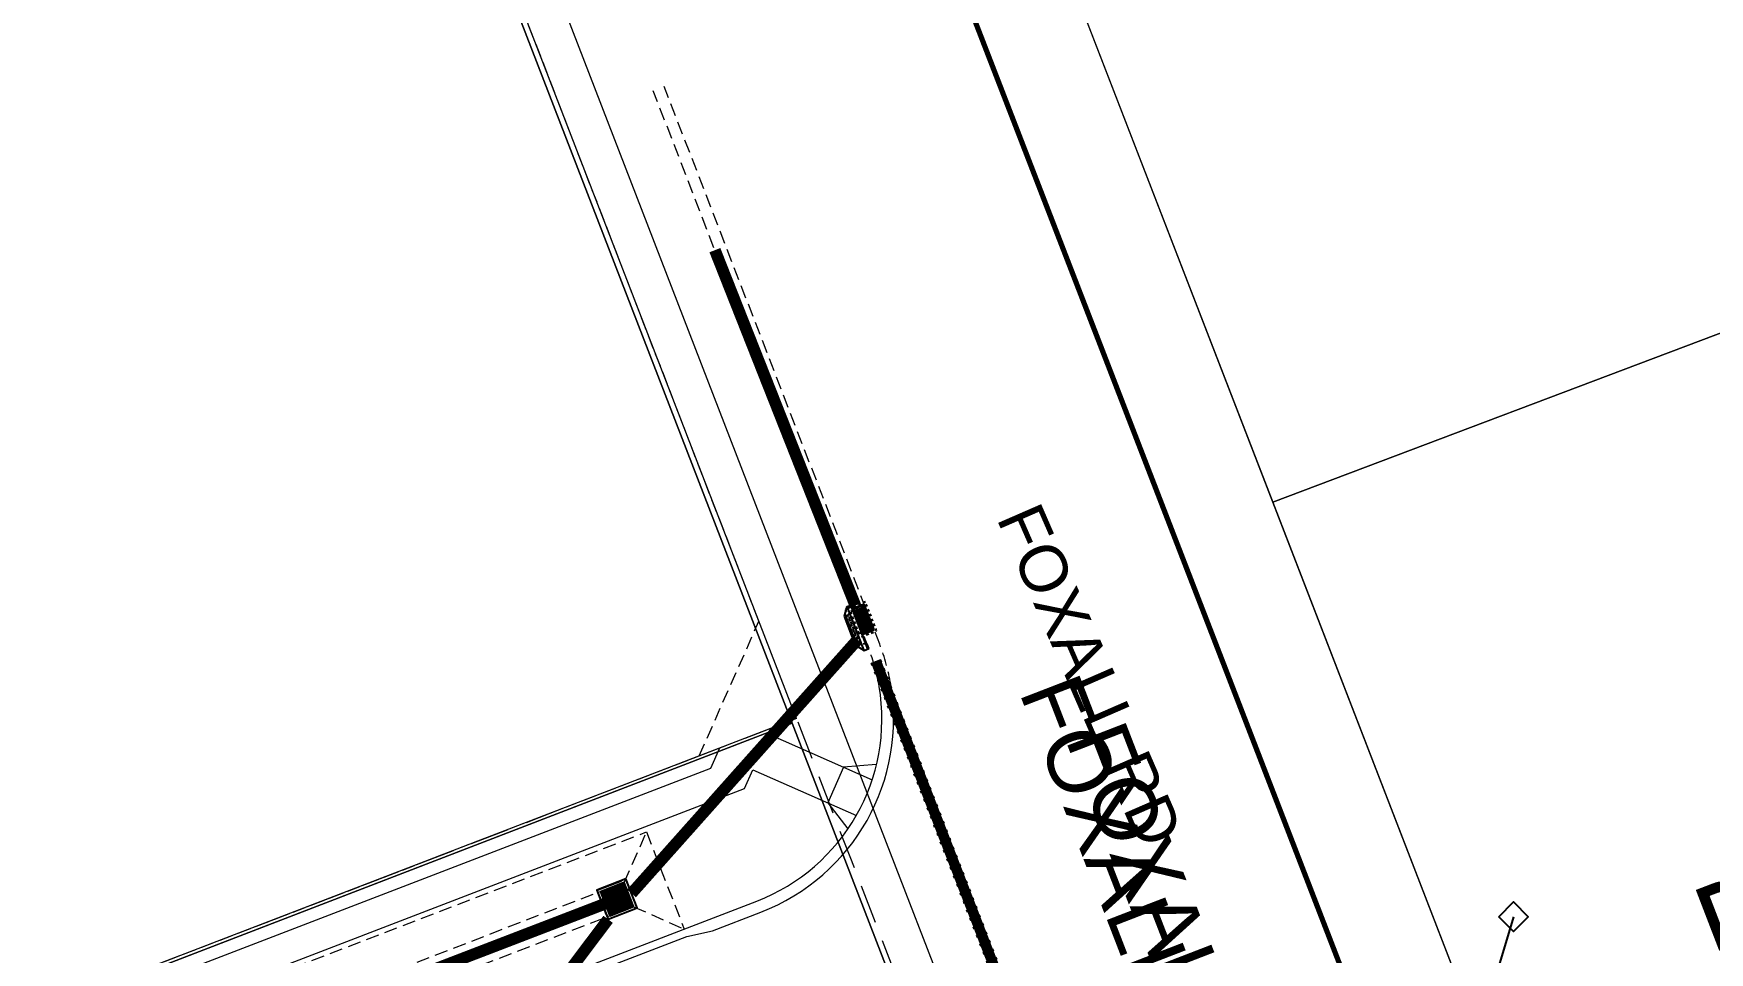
# Model space of a CAD drawing. Header units: metres. Extents: x 310412 to 311596, y 6269899 to 6270937.
# Drawn here: x 310881.9 to 310946.2, y 6270489.3 to 6270524.5 of the extents above; entities that cross this region are included whole.
import ezdxf
from ezdxf.enums import TextEntityAlignment as Align

# ---------------------------------------------------------------- set-up
doc = ezdxf.new("R2010")
doc.units = ezdxf.units.M
for name, pattern in [('Cable Exist OH', [1, 1, 0]), ('Dash', [5, 3, -2]), ('DASHED', [0.75, 0.5, -0.25]), ('DASHED2', [1.5, 1, -0.5]), ('DOT', [0.25, 0, -0.25])]:
    doc.linetypes.add(name, pattern=pattern)
doc.layers.get('0').update_dxf_attribs({"color": 6})
for name, color, linetype in [('_User D-BOB', 7, 'DASHED'), ('_User D-LOT', 1, 'Continuous'), ('_User D-PIPE', 154, 'Dash'), ('_User D-PIT', 2, 'Continuous'), ('_User D-STAGE', 253, 'Dash'), ('Mains_LV_EXT', 7, 'Continuous'), ('Mains_SL_EXT', 7, 'Continuous'), ('Notes', 7, 'Continuous'), ('Notes_HV_MISC', 7, 'Continuous'), ('Notes_SP_MISC', 7, 'Continuous'), ('Services_SP_EXT', 7, 'Continuous'), ('Span_SP_MISC', 7, 'Continuous')]:
    doc.layers.add(name, color=color, linetype=linetype)
for name, color, linetype, lineweight, true_color in [('_User D-FOOTPATH', 7, 'Continuous', 0, 0x969696), ('_User D-LIP', 7, 'Continuous', 0, 0x969696), ('_User D-NKL', 7, 'Continuous', 0, 0x969696), ('_User E-PIPE', 7, 'DOT', 0, 0x969696), ('_User E-PIPE-EDGE', 7, 'DOT', 0, 0x969696), ('_User F-KERB', 7, 'DASHED', 0, 0x969696), ('_User F-LOT', 7, 'DASHED', 0, 0x969696), ('_User Gas', 7, 'Dash', 0, 0x2eff31), ('_User Proposed Development Boundary', 7, 'DASHED', 0, 0x969696), ('_User Stormwater', 7, 'Continuous', 0, 0x969696)]:
    doc.layers.add(name, color=color, linetype=linetype, lineweight=lineweight, true_color=true_color)
doc.layers.add('Cadastre Land Parcels_SP_EXT', color=9, linetype='Continuous', lineweight=5)
doc.layers.add('Cadastre Roads_SP_EXT', color=9, linetype='Continuous', lineweight=5)
doc.styles.add('ARIALBOLD', font='arialbd.ttf')
doc.styles.get("Standard").update_dxf_attribs({"font": 'arial.ttf'})

# ---------------------------------------------------------------- blocks, each defined once
blk = doc.blocks.new('CCP_EXT')
at = {"flags": 9}
for tag, p in [('OWNED_BY', (0, -1)), ('USAGE', (0, -1.2)), ('STATE', (0, -1.8)), ('LEGEND', (0, -1.4)), ('LIFE_SUPPORT', (0, -1.6)), ('NOTES', (0, -2))]:
    blk.add_attdef(tag, text='', height=0.2, dxfattribs=at).set_placement(p, align=Align.MIDDLE_LEFT)
blk.add_wipeout([(0, 0.566), (0.566, 0), (0, -0.566), (-0.566, 0)])
blk.add_lwpolyline([(-0.566, 0), (0, 0.566), (0.566, 0), (0, -0.566), (-0.566, 0)])
at = {"flags": 1}
blk.add_attdef('Z', (0, 0), '', height=0.2, dxfattribs=at)
at = {"flags": 9}
for tag, p in [('CCP_TYPE', (0, 0)), ('OPERATING_VOLTAGE', (0, -0.6)), ('CONSTRUCTED_VOLTAGE', (0, -0.2)), ('NO_PHASES', (0, -0.4)), ('ORIENTATION', (0, -0.8))]:
    blk.add_attdef(tag, text='', height=0.2, dxfattribs=at).set_placement(p, align=Align.MIDDLE_LEFT)
blk = doc.blocks.new('A$C64462609')
at = {"layer": '_User D-BOB', "color": 254, "lineweight": 0}
for p, q in [((310765.846, 6270440.191), (310905.393, 6270493.883)), ((310905.393, 6270493.883), (310906.83, 6270490.15))]:
    blk.add_line(p, q, dxfattribs=at)
for points in [[(310765.846, 6270440.191), (310767.784, 6270439.33), (310904.532, 6270491.944), (310905.393, 6270493.883)], [(310767.282, 6270436.458), (310768.144, 6270438.397), (310904.891, 6270491.011), (310906.83, 6270490.15)]]:
    blk.add_lwpolyline(points, dxfattribs=at)
at = {"layer": '_User D-BOB', "color": 254, "lineweight": 0, "flags": 128}
blk.add_lwpolyline([(310904.532, 6270491.944), (310904.891, 6270491.011)], dxfattribs=at)
at = {"layer": '_User D-FOOTPATH'}
for points in [[(310910.08, 6270497.64), (310910.181, 6270497.868)], [(310761.532, 6270440.675), (310762.302, 6270440.334), (310907.859, 6270496.332), (310908.203, 6270497.107)], [(310761.182, 6270439.517), (310762.27, 6270439.035), (310909.15, 6270495.543), (310909.472, 6270496.269)]]:
    blk.add_lwpolyline(points, dxfattribs=at)
at = {"layer": '_User D-FOOTPATH', "flags": 128}
for points in [[(310910.08, 6270497.64), (310914.058, 6270495.879)], [(310914.212, 6270496.473), (310912.959, 6270496.373), (310912.349, 6270494.995), (310913.114, 6270493.994)], [(310909.472, 6270496.269), (310913.45, 6270494.508)]]:
    blk.add_lwpolyline(points, dxfattribs=at)
at = {"layer": '_User D-LIP'}
blk.add_lwpolyline([(310755.03, 6270438.177, 0.359781), (310764.635, 6270434.957), (310766.51, 6270435.679), (310767.39, 6270436.178), (310906.937, 6270489.87), (310907.924, 6270490.089), (310909.782, 6270490.804, 0.359947), (310914.751, 6270499.635, 0.359947)], format="xyb", dxfattribs=at)
at = {"layer": '_User D-LOT', "color": 1, "lineweight": 0, "true_color": 0xfc0307}
for q in [(310882.551, 6270572.265), (310671.883, 6270406.182)]:
    blk.add_line((310911.145, 6270498.239), q, dxfattribs=at)
at = {"layer": '_User D-NKL', "flags": 128}
blk.add_lwpolyline([(310764.473, 6270435.377), (310909.62, 6270491.224, 0.356687), (310914.323, 6270499.47, 0.356687)], format="xyb", dxfattribs=at)
at = {"layer": '_User F-KERB', "lineweight": 0}
for points in [[(310914.323, 6270499.47, 0.050449), (310913.923, 6270500.926), (310905.651, 6270522.342)], [(310914.767, 6270499.545, 0.050449), (310914.343, 6270501.088), (310906.071, 6270522.505)]]:
    blk.add_lwpolyline(points, format="xyb", dxfattribs=at)
at = {"layer": '_User F-LOT', "lineweight": 0}
blk.add_line((310909.704, 6270501.97), (310882.552, 6270572.265), dxfattribs=at)
at = {"layer": '_User F-LOT', "color": 251, "lineweight": 0, "true_color": 0x636466}
blk.add_lwpolyline([(310757.146, 6270443.273), (310762.319, 6270440.983), (310907.412, 6270496.803), (310909.704, 6270501.97)], dxfattribs=at)
at = {"layer": '_User Proposed Development Boundary', "color": 11, "linetype": 'DASHED', "lineweight": 15, "ltscale": 3, "true_color": 0xf27172, "flags": 128}
blk.add_lwpolyline([(310671.883, 6270406.182), (310911.145, 6270498.239), (310942.883, 6270416.071), (310703.742, 6270323.701), (310671.883, 6270406.182)], dxfattribs=at)
at = {"layer": '_User D-STAGE', "insert": (310954.051, 6270499.34), "char_height": 2.5, "attachment_point": 1, "rotation": 21.04457, "style": 'ARIALBOLD', "bg_fill": 3, "box_fill_scale": 1.2, "bg_fill_color": 256, "bg_fill_transparency": 0}
blk.add_mtext('\\pi-5.6284;{\\fArial Narrow|b1|i0|c0|p34;\\C251;FUTURE\\P\\pi-10.766;DEVELOPMENT\\P\\pi-10.364;CC: 82/2016/EC}', dxfattribs=at)
blk = doc.blocks.new('900 x 900 G.S.I.P')
at = {"linetype": 'DASHED2'}
for p, q in [((0.6, 0.6), (-0.6, 0.6)), ((-0.6, 0.6), (-0.6, 0.6)), ((-0.45, 0.45), (-0.45, 0.45)), ((0.6, 0.6), (0.6, -0.6)), ((0.6, -0.6), (0.6, -0.6))]:
    blk.add_line(p, q, dxfattribs=at)
at = {"color": 251}
for p, q in [((-0.4525, 0.45), (0.4525, 0.45)), ((-0.4525, 0.4), (0.4525, 0.4)), ((-0.4525, 0.35), (0.4525, 0.35)), ((-0.4525, 0.3), (0.4525, 0.3)), ((-0.4525, 0.25), (0.4525, 0.25)), ((-0.4525, 0.2), (0.4525, 0.2)), ((-0.4525, 0.15), (0.4525, 0.15)), ((-0.4525, 0.1), (0.4525, 0.1)), ((-0.4525, 0.05), (0.4525, 0.05)), ((-0.4525, 0), (0.4525, 0)), ((-0.4, -0.48), (-0.4, 0.48)), ((-0.2, -0.48), (-0.2, 0.48)), ((0, -0.48), (0, 0.48)), ((0.2, -0.48), (0.2, 0.48)), ((0.4, -0.48), (0.4, 0.48)), ((-0.4525, -0.05), (0.4525, -0.05)), ((-0.4525, -0.1), (0.4525, -0.1)), ((-0.4525, -0.15), (0.4525, -0.15)), ((-0.4525, -0.2), (0.4525, -0.2)), ((-0.4525, -0.25), (0.4525, -0.25)), ((-0.4525, -0.3), (0.4525, -0.3)), ((-0.4525, -0.35), (0.4525, -0.35)), ((-0.4525, -0.4), (0.4525, -0.4)), ((-0.4525, -0.45), (0.4525, -0.45))]:
    blk.add_line(p, q, dxfattribs=at)
at = {"color": 251, "linetype": 'DASHED2'}
for p, q in [((0.45, 0.45), (-0.45, 0.45)), ((-0.45, -0.45), (0.45, -0.45))]:
    blk.add_line(p, q, dxfattribs=at)
for points in [[(-0.6, 0.6), (-0.6, -0.6), (0.6, -0.6), (0.6, 0.6)], [(-0.495, 0.49), (-0.495, -0.49), (0.495, -0.49), (0.495, 0.49)], [(-0.4525, 0.48), (-0.4525, -0.48), (0.4525, -0.48), (0.4525, 0.48)]]:
    blk.add_lwpolyline(points, close=True)
blk = doc.blocks.new('G.G.P 1200 EKI Left')
for p, q in [((-0.817, 0.875), (-1.122, 0.645)), ((-1.122, 0.645), (0.678, 0.645)), ((-1.122, 0.645), (-1.122, 0.45)), ((-0.883, 0.825), (0.439, 0.825)), ((-0.817, 0.875), (0.373, 0.875)), ((0.373, 0.875), (0.678, 0.645)), ((0.678, 0.645), (0.678, 0.45)), ((-1.122, 0.495), (0.677, 0.495)), ((-1.122, 0.45), (-0.944, 0.45)), ((-0.944, 0.45), (-0.924, 0.495)), ((-0.525, 0.495), (-0.525, 0)), ((-0.525, 0), (0.525, 0)), ((-0.5, 0.495), (-0.5, 0.025)), ((-0.5, 0.025), (0.5, 0.025)), ((0.48, 0.495), (0.5, 0.45)), ((0.5, 0.025), (0.5, 0.45)), ((0.5, 0.45), (0.678, 0.45)), ((0.525, 0), (0.525, 0.45))]:
    blk.add_line(p, q)
at = {"color": 251, "linetype": 'DASHED2', "ltscale": 0.05}
for p, q in [((-0.924, 0.495), (-0.822, 0.723)), ((-0.822, 0.723), (0.378, 0.723)), ((0.378, 0.723), (0.48, 0.495))]:
    blk.add_line(p, q, dxfattribs=at)
at = {"color": 251}
for p, q in [((-0.441, 0.495), (-0.441, 0.075)), ((-0.441, 0.075), (-0.441, 0.025)), ((-0.379, 0.495), (-0.379, 0.075)), ((-0.379, 0.075), (-0.379, 0.025)), ((-0.316, 0.495), (-0.316, 0.075)), ((-0.316, 0.075), (-0.316, 0.025)), ((-0.254, 0.495), (-0.254, 0.075)), ((-0.254, 0.075), (-0.254, 0.025)), ((-0.191, 0.495), (-0.191, 0.075)), ((-0.191, 0.075), (-0.191, 0.025)), ((-0.129, 0.495), (-0.129, 0.075)), ((-0.129, 0.075), (-0.129, 0.025)), ((-0.066, 0.495), (-0.066, 0.075)), ((-0.066, 0.075), (-0.066, 0.025)), ((-0.004, 0.495), (-0.004, 0.075)), ((-0.004, 0.075), (-0.004, 0.025)), ((0.059, 0.495), (0.059, 0.075)), ((0.059, 0.075), (0.059, 0.025)), ((0.121, 0.495), (0.121, 0.075)), ((0.121, 0.075), (0.121, 0.025)), ((0.184, 0.495), (0.184, 0.075)), ((0.184, 0.075), (0.184, 0.025)), ((0.246, 0.495), (0.246, 0.075)), ((0.246, 0.075), (0.246, 0.025)), ((0.309, 0.495), (0.309, 0.075)), ((0.309, 0.075), (0.309, 0.025)), ((0.371, 0.495), (0.371, 0.075)), ((0.371, 0.075), (0.371, 0.025)), ((0.434, 0.495), (0.434, 0.075)), ((0.434, 0.075), (0.434, 0.025))]:
    blk.add_line(p, q, dxfattribs=at)
at = {"color": 251, "linetype": 'DASHED2', "ltscale": 0.05}
for points in [[(0.6, 0.75), (-0.6, 0.75), (-0.6, -0.075), (0.6, -0.075)], [(0.45, 0.6), (-0.45, 0.6), (-0.45, 0.075), (0.45, 0.075)]]:
    blk.add_lwpolyline(points, close=True, dxfattribs=at)
blk = doc.blocks.new('A$C76594AEE')
at = {"layer": '_User D-PIPE', "const_width": 0.45, "flags": 128}
for points in [[(310913.408, 6270502.573), (310908.015, 6270516.223)], [(310904.815, 6270491.521), (310913.498, 6270501.269)], [(310864.722, 6270476.094), (310903.808, 6270491.128)], [(310893.514, 6270476.702), (310903.915, 6270490.526)]]:
    blk.add_lwpolyline(points, dxfattribs=at)
at = {"layer": '_User E-PIPE', "const_width": 0.4, "flags": 128}
blk.add_lwpolyline([(310931.798, 6270454.957), (310914.193, 6270500.449)], dxfattribs=at)
at = {"layer": '_User E-PIPE-EDGE', "flags": 128}
for points in [[(310931.612, 6270454.885), (310914.006, 6270500.377)], [(310931.985, 6270455.03), (310914.379, 6270500.521)]]:
    blk.add_lwpolyline(points, dxfattribs=at)
at = {"layer": '_User D-PIT'}
for name, p, rotation in [('G.G.P 1200 EKI Left', (310913.939, 6270502.134), 111.1172837465884), ('900 x 900 G.S.I.P', (310904.256, 6270491.303), 111.3118983126097)]:
    blk.add_blockref(name, p, dxfattribs=dict(at, rotation=rotation))

msp = doc.modelspace()

# ---------------------------------------------------------------- block references
at = {"layer": 'Notes'}
msp.add_blockref('A$C64462609', (0, 0), dxfattribs=at)

# ---------------------------------------------------------------- next in the draw order: linework, layer by layer
at = {"layer": 'Cadastre Land Parcels_SP_EXT', "linetype": 'Continuous'}
for points in [[(311434.998, 6270810.011), (311434.947, 6270810.526), (311433.595, 6270810.004), (310892.79, 6270601.339), (310929.435, 6270506.546), (311494.068, 6270719.929), (311493.627, 6270721.037), (311488.553, 6270726.878), (311485.418, 6270729.135), (311485.058, 6270729.387), (311474.962, 6270738.526), (311454.152, 6270768.423), (311435.998, 6270798.9), (311434.998, 6270810.011)], [(310942.397, 6270472.999), (311493.932, 6270682.062), (311497.824, 6270711.378), (311497.73, 6270712.487), (311494.068, 6270719.929), (310929.435, 6270506.546), (310942.397, 6270472.999)], [(310910.986, 6270498.06), (310882.313, 6270572.28), (310733.662, 6270514.861), (310731.409, 6270509.57), (310757.111, 6270443.193), (310762.318, 6270440.779), (310910.986, 6270498.06)], [(310703.872, 6270323.381), (310942.799, 6270415.673), (310910.986, 6270498.06), (310671.978, 6270405.97), (310703.872, 6270323.381)]]:
    msp.add_lwpolyline(points, close=True, dxfattribs=at)
at = {"layer": 'Mains_LV_EXT', "linetype": 'Cable Exist OH'}
msp.add_lwpolyline([(310935.464, 6270479.899), (310915.726, 6270530.928)], dxfattribs=at)
at = {"layer": 'Span_SP_MISC', "lineweight": 35}
msp.add_line((310935.464, 6270479.899), (310915.726, 6270530.928), dxfattribs=at)

# ---------------------------------------------------------------- next in the draw order: texts
at = {"layer": 'Cadastre Roads_SP_EXT'}
msp.add_text('FOXALL RD', height=1.8, rotation=293.53219, dxfattribs=at).set_placement((310918.81, 6270505.94))

# ---------------------------------------------------------------- next in the draw order: block references
at = {"layer": 'Services_SP_EXT'}
msp.add_blockref('CCP_EXT', (310938.675, 6270490.625), dxfattribs=at)

# ---------------------------------------------------------------- next in the draw order: linework, layer by layer
at = {"layer": '_User Gas', "linetype": 'Continuous', "flags": 128}
msp.add_lwpolyline([(310898.247, 6270535.793), (310911.103, 6270502.511), (310920.399, 6270478.444), (310938.95, 6270430.417)], dxfattribs=at)
at = {"layer": 'Cadastre Roads_SP_EXT', "linetype": 'Continuous'}
msp.add_lwpolyline([(310955.402, 6270439.374), (310942.397, 6270472.999), (310929.435, 6270506.546), (310900.917, 6270580.316), (310882.313, 6270572.28), (310910.986, 6270498.06), (310936.543, 6270431.873), (310955.402, 6270439.374)], close=True, dxfattribs=at)
at = {"layer": 'Mains_SL_EXT', "linetype": 'Cable Exist OH'}
msp.add_lwpolyline([(310915.726, 6270530.928), (310935.464, 6270479.899), (310956.806, 6270424.25)], dxfattribs=at)
at = {"layer": 'Notes_HV_MISC', "linetype": 'Cable Exist OH', "const_width": 0.2}
msp.add_lwpolyline([(310950.235, 6270441.634), (310847.206, 6270708.175), (310834.962, 6270739.856)], dxfattribs=at)
at = {"layer": 'Services_SP_EXT'}
msp.add_lwpolyline([(310938.675, 6270490.625), (310935.464, 6270479.899)], dxfattribs=at)

# ---------------------------------------------------------------- next in the draw order: block references
at = {"layer": '_User Stormwater'}
msp.add_blockref('A$C76594AEE', (0, 0), dxfattribs=at)

# ---------------------------------------------------------------- next in the draw order: texts
at = {"layer": 'Notes_HV_MISC', "color": 7, "insert": (310921.42, 6270497.445), "char_height": 2.4, "attachment_point": 7, "rotation": 291.12246, "line_spacing_factor": 0.6}
msp.add_mtext('{\\fArial|b0|i0|c0|p39;FOXALL                                                                                                  ROAD}', dxfattribs=at)
at = {"layer": 'Notes_SP_MISC', "color": 7, "insert": (310919.647, 6270499.259), "char_height": 2.4, "attachment_point": 7, "rotation": 291.12246, "line_spacing_factor": 0.6}
msp.add_mtext('{\\fArial|b0|i0|c0|p39;FOXALL                                                                                                  ROAD}', dxfattribs=at)

doc.saveas('drawing.dxf')
